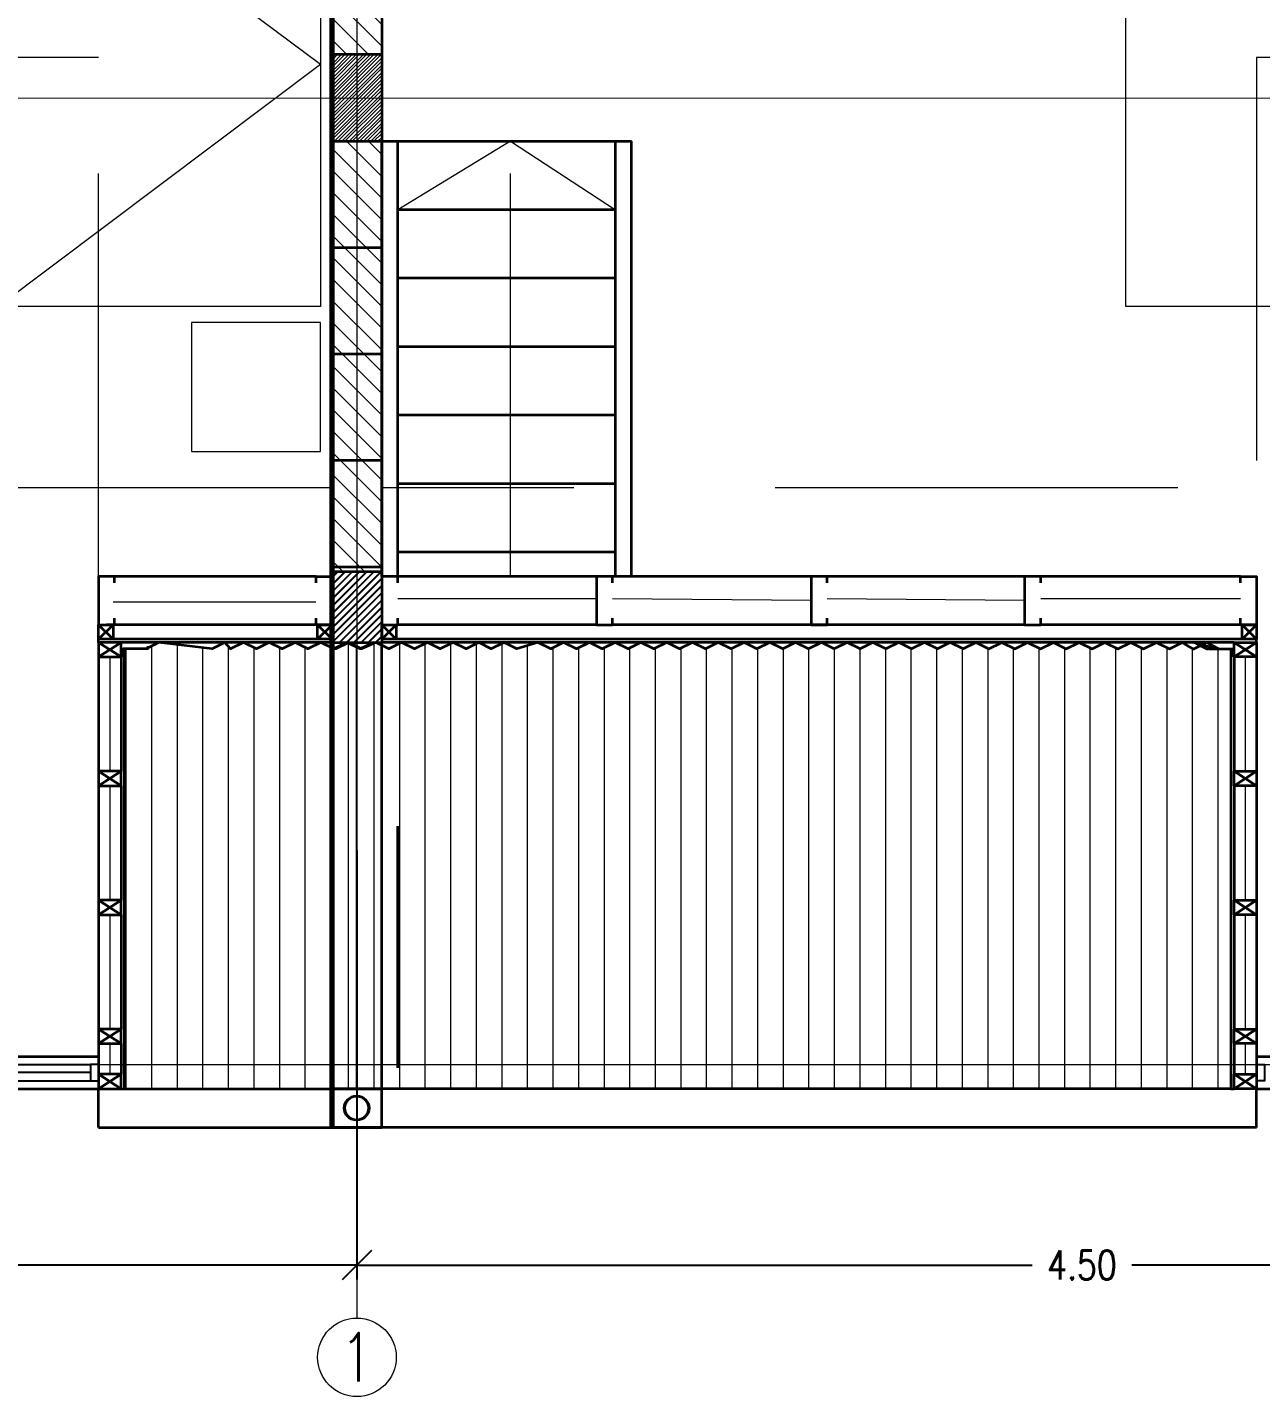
# Model space of a CAD drawing. Header units: metres. Extents: x 45 to 666, y -23 to 325.
# Drawn here: x 308.276 to 312.103, y 131.794 to 136.042 of the extents above; entities that cross this region are included whole.
import ezdxf

# ---------------------------------------------------------------- set-up
doc = ezdxf.new("R2010")
doc.units = ezdxf.units.M
doc.header["$LTSCALE"] = 5
doc.header["$MEASUREMENT"] = 0
doc.linetypes.add('HIDDEN', pattern=[0.375, 0.25, -0.125])
doc.layers.get('0').update_dxf_attribs({"color": 30})
doc.layers.get('DEFPOINTS').update_dxf_attribs({"color": 210})
for name, color, linetype, lineweight in [('A-ANNO-DIMS', 3, 'Continuous', 18), ('A-ANNO-SYMB', 3, 'Continuous', 18), ('A-ANNO-TEXT', 3, 'Continuous', 18), ('A-ELEV-MBE1', 7, 'Continuous', 35), ('A-ELEV-PATT', 8, 'Continuous', 18), ('A-FLOR-FTPT', 6, 'Continuous', 70), ('A-FLOR-LEVL', 7, 'Continuous', 35), ('A-FLOR-OVHD', 3, 'HIDDEN', 18), ('A-FURN', 8, 'Continuous', 18), ('A-GLAZ-FULL', 4, 'Continuous', 25), ('A-WALL-BATT', 8, 'BATTING', 18), ('A-WALL-FULL-EXTR', 7, 'Continuous', 35), ('A-WALL-PATT', 8, 'Continuous', 18)]:
    doc.layers.add(name, color=color, linetype=linetype, lineweight=lineweight)
doc.styles.add('E-ROMANS', font='romans.shx', dxfattribs={"width": 0.8})
doc.linetypes.add('BATTING', pattern='A,0.0001,-0.1,[134,ltypeshp.shx,S=0.1,R=0,X=-0.1,Y=0],-0.2,[134,ltypeshp.shx,S=0.1,R=180,X=0.1,Y=0],-0.1', length=0.4001)
doc.dimstyles.new('E-0050_TICK_18', dxfattribs={"dimscale": 0.001, "dimtxt": 90, "dimasz": 90, "dimexe": 45, "dimexo": 30, "dimgap": 45, "dimtad": 0, "dimzin": 0, "dimdsep": 46, "dimtxsty": 'E-ROMANS', "dimblk": 'OBLIQUE', "dimcen": 45, "dimclrd": 256, "dimclre": 256, "dimclrt": 256, "dimadec": 0, "dimazin": 0, "dimtfac": 1, "dimtmove": 1, "dimatfit": 3, "dimldrblk": 'OPEN90', "dimfxl": 1, "dimtfill": 1, "dimtolj": 1, "dimtzin": 0, "dimarcsym": 0})
pattern_1 = [(45, (144.83231, 107.65683), (-0.0112253202, 0.0112253202), [])]

# ---------------------------------------------------------------- blocks, each defined once
blk = doc.blocks.new('_Oblique')
at = {"color": 0, "linetype": 'ByBlock', "lineweight": -2}
blk.add_line((-0.5, -0.5), (0.5, 0.5), dxfattribs=at)
blk = doc.blocks.new('*D243')
at = {"layer": 'A-ANNO-DIMS', "lineweight": -2, "transparency": 16777216}
for p, q in [((309.2989, 133.4881), (309.2989, 132.1567)), ((313.7989, 133.4881), (313.7989, 132.1567)), ((309.2989, 132.2017), (311.3941, 132.2017)), ((313.7989, 132.2017), (311.7036, 132.2017))]:
    blk.add_line(p, q, dxfattribs=at)
at = {"layer": 'DEFPOINTS', "color": 0, "transparency": 16777216}
for p in [(309.2989, 133.5181), (313.7989, 133.5181), (313.7989, 132.2017)]:
    blk.add_point(p, dxfattribs=at)
at = {"layer": 'A-ANNO-DIMS', "lineweight": -2, "transparency": 16777216, "xscale": 0.09, "yscale": 0.09, "zscale": 0.09, "rotation": 180}
blk.add_blockref('_Oblique', (309.2989, 132.2017), dxfattribs=at)
at = {"layer": 'A-ANNO-DIMS', "lineweight": -2, "transparency": 16777216, "xscale": 0.09, "yscale": 0.09, "zscale": 0.09}
blk.add_blockref('_Oblique', (313.7989, 132.2017), dxfattribs=at)
at = {"layer": 'A-ANNO-DIMS', "transparency": 16777216, "insert": (311.5489, 132.2017), "char_height": 0.09, "attachment_point": 5, "style": 'E-ROMANS', "bg_fill": 3, "box_fill_scale": 1.25, "bg_fill_color": 256, "bg_fill_true_color": 13158600, "bg_fill_transparency": 0}
blk.add_mtext('\\A1;4.50', dxfattribs=at)
blk = doc.blocks.new('_Open90')
at = {"color": 0, "linetype": 'ByBlock', "lineweight": -2}
for p, q in [((-0.5, 0.5), (0, 0)), ((0, 0), (-1, 0)), ((0, 0), (-0.5, -0.5))]:
    blk.add_line(p, q, dxfattribs=at)
blk = doc.blocks.new('*D253')
at = {"layer": 'A-ANNO-DIMS', "lineweight": -2, "transparency": 16777216}
for p, q in [((304.7989, 133.4881), (304.7989, 132.1567)), ((309.2989, 133.4881), (309.2989, 132.1567)), ((304.7989, 132.2017), (306.8941, 132.2017)), ((309.2989, 132.2017), (307.2036, 132.2017))]:
    blk.add_line(p, q, dxfattribs=at)
at = {"layer": 'DEFPOINTS', "color": 0, "transparency": 16777216}
for p in [(304.7989, 133.5181), (309.2989, 133.5181), (309.2989, 132.2017)]:
    blk.add_point(p, dxfattribs=at)
at = {"layer": 'A-ANNO-DIMS', "lineweight": -2, "transparency": 16777216, "xscale": 0.09, "yscale": 0.09, "zscale": 0.09, "rotation": 180}
blk.add_blockref('_Oblique', (304.7989, 132.2017), dxfattribs=at)
at = {"layer": 'A-ANNO-DIMS', "lineweight": -2, "transparency": 16777216, "xscale": 0.09, "yscale": 0.09, "zscale": 0.09}
blk.add_blockref('_Oblique', (309.2989, 132.2017), dxfattribs=at)
at = {"layer": 'A-ANNO-DIMS', "transparency": 16777216, "insert": (307.0489, 132.2017), "char_height": 0.09, "attachment_point": 5, "style": 'E-ROMANS', "bg_fill": 3, "box_fill_scale": 1.25, "bg_fill_color": 256, "bg_fill_true_color": 13158600, "bg_fill_transparency": 0}
blk.add_mtext('\\A1;4.50', dxfattribs=at)
blk = doc.blocks.new('CAMA150X200')
for p, q in [((-1.2, 0), (-0.8, 0)), ((-1.2, -0.4), (-1.2, 0)), ((-0.8, 0), (-0.8, -0.4)), ((-0.75, -2), (-0.75, 0)), ((-0.75, 0), (0.75, 0)), ((0, 0), (-0.75, -1)), ((0, 0), (0.75, -1)), ((0.75, 0), (0.75, -2)), ((0.8, 0), (0.8, -0.4)), ((1.2, 0), (0.8, 0)), ((1.2, -0.4), (1.2, 0)), ((-0.8, -0.4), (-1.2, -0.4)), ((0.8, -0.4), (1.2, -0.4)), ((0.75, -2), (-0.75, -2))]:
    blk.add_line(p, q)

msp = doc.modelspace()

# ---------------------------------------------------------------- hatches: boundary and pattern name
at = {"layer": 'A-ELEV-PATT'}
h = msp.add_hatch(dxfattribs=at)
h.set_pattern_fill('LINE', color=256, scale=0.015, angle=135, style=0)
h.set_pattern_definition([(135, (153.83231, 107.65683), (-0.03367596, -0.03367596), [])])
h.paths.add_polyline_path([(309.3759, 137.2788), (309.2989, 137.2788), (309.2989, 136.9488), (309.3759, 136.9488)])
h.paths.add_polyline_path([(309.2989, 137.2788), (309.2219, 137.2788), (309.2219, 136.9488), (309.2989, 136.9488)])
h.paths.add_polyline_path([(309.2989, 136.9488), (309.2219, 136.9488), (309.2219, 136.6188), (309.2989, 136.6188)])
h.paths.add_polyline_path([(309.3759, 136.9488), (309.2989, 136.9488), (309.2989, 136.6188), (309.3759, 136.6188)])
h.paths.add_polyline_path([(309.3759, 136.6188), (309.2989, 136.6188), (309.2989, 136.2888), (309.3759, 136.2888)])
h.paths.add_polyline_path([(309.2989, 136.6188), (309.2219, 136.6188), (309.2219, 136.2888), (309.2989, 136.2888)])
h.paths.add_polyline_path([(309.2989, 136.2888), (309.2219, 136.2888), (309.2219, 135.9588), (309.2989, 135.9588)])
h.paths.add_polyline_path([(309.3759, 136.2888), (309.2989, 136.2888), (309.2989, 135.9588), (309.3759, 135.9588)])
h.paths.add_polyline_path([(309.3759, 135.6888), (309.2989, 135.6888), (309.2989, 135.3588), (309.3759, 135.3588)])
h.paths.add_polyline_path([(309.2989, 135.6888), (309.2219, 135.6888), (309.2219, 135.3588), (309.2989, 135.3588)])
h.paths.add_polyline_path([(309.2989, 135.3588), (309.2219, 135.3588), (309.2219, 135.0288), (309.2989, 135.0288)])
h.paths.add_polyline_path([(309.3759, 135.3588), (309.2989, 135.3588), (309.2989, 135.0288), (309.3759, 135.0288)])
h.paths.add_polyline_path([(309.3759, 135.0288), (309.2989, 135.0288), (309.2989, 134.6988), (309.3759, 134.6988)])
h.paths.add_polyline_path([(309.2989, 135.0288), (309.2219, 135.0288), (309.2219, 134.6988), (309.2989, 134.6988)])
h.paths.add_polyline_path([(309.2989, 134.6988), (309.2219, 134.6988), (309.2219, 134.3688), (309.2989, 134.3688)])
h.paths.add_polyline_path([(309.3759, 134.6988), (309.2989, 134.6988), (309.2989, 134.3688), (309.3759, 134.3688)])
h.paths.add_polyline_path([(309.3759, 134.3688), (309.2989, 134.3688), (309.2989, 134.3538), (309.3759, 134.3538)])
h.paths.add_polyline_path([(309.2989, 134.3688), (309.2219, 134.3688), (309.2219, 134.3538), (309.2989, 134.3538)])
h.paths.add_polyline_path([(309.2989, 137.2938), (309.2219, 137.2938), (309.2219, 137.2788), (309.2989, 137.2788)])
h.paths.add_polyline_path([(309.3759, 137.2938), (309.2989, 137.2938), (309.2989, 137.2788), (309.3759, 137.2788)])
h = msp.add_hatch(dxfattribs=at)
h.set_pattern_fill('LINE', color=256, scale=0.015, angle=135, style=0)
h.set_pattern_definition([(135, (153.83231, 107.65683), (-0.03367596, -0.03367596), [])])
h.paths.add_polyline_path([(309.3759, 137.2788), (309.2989, 137.2788), (309.2989, 136.9488), (309.3759, 136.9488)])
h.paths.add_polyline_path([(309.2989, 137.2788), (309.2219, 137.2788), (309.2219, 136.9488), (309.2989, 136.9488)])
h.paths.add_polyline_path([(309.2989, 136.9488), (309.2219, 136.9488), (309.2219, 136.6188), (309.2989, 136.6188)])
h.paths.add_polyline_path([(309.3759, 136.9488), (309.2989, 136.9488), (309.2989, 136.6188), (309.3759, 136.6188)])
h.paths.add_polyline_path([(309.3759, 136.6188), (309.2989, 136.6188), (309.2989, 136.2888), (309.3759, 136.2888)])
h.paths.add_polyline_path([(309.2989, 136.6188), (309.2219, 136.6188), (309.2219, 136.2888), (309.2989, 136.2888)])
h.paths.add_polyline_path([(309.2989, 136.2888), (309.2219, 136.2888), (309.2219, 135.9588), (309.2989, 135.9588)])
h.paths.add_polyline_path([(309.3759, 136.2888), (309.2989, 136.2888), (309.2989, 135.9588), (309.3759, 135.9588)])
h.paths.add_polyline_path([(309.3759, 135.6888), (309.2989, 135.6888), (309.2989, 135.3588), (309.3759, 135.3588)])
h.paths.add_polyline_path([(309.2989, 135.6888), (309.2219, 135.6888), (309.2219, 135.3588), (309.2989, 135.3588)])
h.paths.add_polyline_path([(309.2989, 135.3588), (309.2219, 135.3588), (309.2219, 135.0288), (309.2989, 135.0288)])
h.paths.add_polyline_path([(309.3759, 135.3588), (309.2989, 135.3588), (309.2989, 135.0288), (309.3759, 135.0288)])
h.paths.add_polyline_path([(309.3759, 135.0288), (309.2989, 135.0288), (309.2989, 134.6988), (309.3759, 134.6988)])
h.paths.add_polyline_path([(309.2989, 135.0288), (309.2219, 135.0288), (309.2219, 134.6988), (309.2989, 134.6988)])
h.paths.add_polyline_path([(309.2989, 134.6988), (309.2219, 134.6988), (309.2219, 134.3688), (309.2989, 134.3688)])
h.paths.add_polyline_path([(309.3759, 134.6988), (309.2989, 134.6988), (309.2989, 134.3688), (309.3759, 134.3688)])
h.paths.add_polyline_path([(309.3759, 134.3688), (309.2989, 134.3688), (309.2989, 134.3538), (309.3759, 134.3538)])
h.paths.add_polyline_path([(309.2989, 134.3688), (309.2219, 134.3688), (309.2219, 134.3538), (309.2989, 134.3538)])
h.paths.add_polyline_path([(309.2989, 137.2938), (309.2219, 137.2938), (309.2219, 137.2788), (309.2989, 137.2788)])
h.paths.add_polyline_path([(309.3759, 137.2938), (309.2989, 137.2938), (309.2989, 137.2788), (309.3759, 137.2788)])
h = msp.add_hatch(dxfattribs=at)
h.set_pattern_fill('LINE', color=256, scale=0.015, angle=135, style=0)
h.set_pattern_definition([(135, (153.83231, 107.65683), (-0.03367596, -0.03367596), [])])
h.paths.add_polyline_path([(309.3759, 137.2788), (309.2989, 137.2788), (309.2989, 136.9488), (309.3759, 136.9488)])
h.paths.add_polyline_path([(309.2989, 137.2788), (309.2219, 137.2788), (309.2219, 136.9488), (309.2989, 136.9488)])
h.paths.add_polyline_path([(309.2989, 136.9488), (309.2219, 136.9488), (309.2219, 136.6188), (309.2989, 136.6188)])
h.paths.add_polyline_path([(309.3759, 136.9488), (309.2989, 136.9488), (309.2989, 136.6188), (309.3759, 136.6188)])
h.paths.add_polyline_path([(309.3759, 136.6188), (309.2989, 136.6188), (309.2989, 136.2888), (309.3759, 136.2888)])
h.paths.add_polyline_path([(309.2989, 136.6188), (309.2219, 136.6188), (309.2219, 136.2888), (309.2989, 136.2888)])
h.paths.add_polyline_path([(309.2989, 136.2888), (309.2219, 136.2888), (309.2219, 135.9588), (309.2989, 135.9588)])
h.paths.add_polyline_path([(309.3759, 136.2888), (309.2989, 136.2888), (309.2989, 135.9588), (309.3759, 135.9588)])
h.paths.add_polyline_path([(309.3759, 135.6888), (309.2989, 135.6888), (309.2989, 135.3588), (309.3759, 135.3588)])
h.paths.add_polyline_path([(309.2989, 135.6888), (309.2219, 135.6888), (309.2219, 135.3588), (309.2989, 135.3588)])
h.paths.add_polyline_path([(309.2989, 135.3588), (309.2219, 135.3588), (309.2219, 135.0288), (309.2989, 135.0288)])
h.paths.add_polyline_path([(309.3759, 135.3588), (309.2989, 135.3588), (309.2989, 135.0288), (309.3759, 135.0288)])
h.paths.add_polyline_path([(309.3759, 135.0288), (309.2989, 135.0288), (309.2989, 134.6988), (309.3759, 134.6988)])
h.paths.add_polyline_path([(309.2989, 135.0288), (309.2219, 135.0288), (309.2219, 134.6988), (309.2989, 134.6988)])
h.paths.add_polyline_path([(309.2989, 134.6988), (309.2219, 134.6988), (309.2219, 134.3688), (309.2989, 134.3688)])
h.paths.add_polyline_path([(309.3759, 134.6988), (309.2989, 134.6988), (309.2989, 134.3688), (309.3759, 134.3688)])
h.paths.add_polyline_path([(309.3759, 134.3688), (309.2989, 134.3688), (309.2989, 134.3538), (309.3759, 134.3538)])
h.paths.add_polyline_path([(309.2989, 134.3688), (309.2219, 134.3688), (309.2219, 134.3538), (309.2989, 134.3538)])
h.paths.add_polyline_path([(309.2989, 137.2938), (309.2219, 137.2938), (309.2219, 137.2788), (309.2989, 137.2788)])
h.paths.add_polyline_path([(309.3759, 137.2938), (309.2989, 137.2938), (309.2989, 137.2788), (309.3759, 137.2788)])
at = {"layer": 'A-WALL-PATT'}
h = msp.add_hatch(dxfattribs=at)
h.set_pattern_fill('LINE', color=256, scale=0.005, angle=45, style=0)
h.set_pattern_definition(pattern_1)
h.paths.add_polyline_path([(309.2989, 135.6888), (309.3759, 135.6888), (309.3759, 135.8238), (309.2989, 135.8238)])
h.paths.add_polyline_path([(309.2989, 135.8238), (309.2219, 135.8238), (309.2219, 135.6888), (309.2989, 135.6888)])
h.paths.add_polyline_path([(309.2989, 135.9588), (309.2219, 135.9588), (309.2219, 135.8238), (309.2989, 135.8238)])
h.paths.add_polyline_path([(309.2989, 135.8238), (309.3759, 135.8238), (309.3759, 135.9588), (309.2989, 135.9588)])
h = msp.add_hatch(dxfattribs=at)
h.set_pattern_fill('LINE', color=256, scale=0.005, angle=45, style=0)
h.set_pattern_definition([(45, (149.33231, 107.65683), (-0.0112253202, 0.0112253202), [])])
h.paths.add_polyline_path([(309.2989, 135.9588), (309.2219, 135.9588), (309.2219, 135.8238), (309.2989, 135.8238)])
h.paths.add_polyline_path([(309.3759, 135.9588), (309.2989, 135.9588), (309.2989, 135.8238), (309.3759, 135.8238)])
h.paths.add_polyline_path([(309.3759, 135.8238), (309.2989, 135.8238), (309.2989, 135.6888), (309.3759, 135.6888)])
h.paths.add_polyline_path([(309.2989, 135.8238), (309.2219, 135.8238), (309.2219, 135.6888), (309.2989, 135.6888)])
h = msp.add_hatch(dxfattribs=at)
h.set_pattern_fill('LINE', color=256, scale=0.005, angle=45, style=0)
h.set_pattern_definition([(45, (149.33231, 107.65683), (-0.0112253202, 0.0112253202), [])])
h.paths.add_polyline_path([(309.2989, 135.9588), (309.2219, 135.9588), (309.2219, 135.8238), (309.2989, 135.8238)])
h.paths.add_polyline_path([(309.3759, 135.9588), (309.2989, 135.9588), (309.2989, 135.8238), (309.3759, 135.8238)])
h.paths.add_polyline_path([(309.3759, 135.8238), (309.2989, 135.8238), (309.2989, 135.6888), (309.3759, 135.6888)])
h.paths.add_polyline_path([(309.2989, 135.8238), (309.2219, 135.8238), (309.2219, 135.6888), (309.2989, 135.6888)])
h = msp.add_hatch(dxfattribs=at)
h.set_pattern_fill('LINE', color=256, scale=0.005, angle=45, style=0)
h.set_pattern_definition(pattern_1)
h.paths.add_polyline_path([(309.3759, 134.3538), (309.2989, 134.3538), (309.2989, 134.1338), (309.3759, 134.1338)])
h.paths.add_polyline_path([(309.2989, 134.3538), (309.2219, 134.3538), (309.2219, 134.1338), (309.2989, 134.1338)])
h = msp.add_hatch(dxfattribs=at)
h.set_pattern_fill('LINE', color=256, scale=0.005, angle=45, style=0)
h.set_pattern_definition([(45, (153.83231, 107.65683), (-0.0112253202, 0.0112253202), [])])
h.paths.add_polyline_path([(309.3759, 134.3538), (309.2219, 134.3538), (309.2219, 134.1338), (309.3759, 134.1338)])
h = msp.add_hatch(dxfattribs=at)
h.set_pattern_fill('LINE', color=256, scale=0.005, angle=45, style=0)
h.set_pattern_definition([(45, (153.83231, 107.65683), (-0.0112253202, 0.0112253202), [])])
h.paths.add_polyline_path([(309.3759, 134.3538), (309.2219, 134.3538), (309.2219, 134.1338), (309.3759, 134.1338)])

# ---------------------------------------------------------------- linework, layer by layer
at = {"layer": 'A-ANNO-SYMB', "ltscale": 2}
msp.add_lwpolyline([(309.2989, 139.5942), (309.2989, 132.0375)], dxfattribs=at)
at = {"layer": 'A-ANNO-SYMB'}
msp.add_lwpolyline([(303.1087, 135.8226), (315.2207, 135.8232)], dxfattribs=at)
at = {"layer": 'A-ANNO-SYMB', "linetype": 'Continuous', "ltscale": 5}
msp.add_circle((309.2989, 131.9155), 0.1219, dxfattribs=at)
at = {"layer": 'A-ELEV-MBE1'}
for p, q in [((309.1719, 134.3388), (308.5044, 134.3388)), ((309.1719, 134.3388), (308.5469, 134.3388)), ((310.7549, 134.3388), (309.3759, 134.3388)), ((311.3711, 134.3388), (310.7583, 134.3388)), ((312.0407, 134.3388), (311.4211, 134.3388))]:
    msp.add_line(p, q, dxfattribs=at)
at = {"layer": 'A-FLOR-LEVL'}
for p, q in [((309.3759, 134.3388), (309.3759, 135.6888)), ((309.3759, 135.6888), (310.1512, 135.6888)), ((309.4259, 134.3388), (309.4259, 135.6888)), ((310.1012, 134.3388), (310.1012, 135.6888)), ((310.1512, 134.3388), (310.1512, 135.6888)), ((310.1012, 135.4763), (309.4259, 135.4763)), ((310.1012, 135.2638), (309.4259, 135.2638)), ((310.1012, 135.0513), (309.4259, 135.0513)), ((310.1012, 134.8388), (309.4259, 134.8388)), ((310.1012, 134.6263), (309.4259, 134.6263)), ((310.1012, 134.4138), (309.4259, 134.4138)), ((309.1719, 134.1888), (308.5219, 134.1888)), ((309.1719, 134.1888), (308.5419, 134.1888)), ((310.0421, 134.1888), (309.4259, 134.1888)), ((310.0421, 134.1888), (309.4259, 134.1888)), ((310.7549, 134.1888), (310.0921, 134.1888)), ((311.3711, 134.1888), (310.7583, 134.1888)), ((312.0407, 134.1888), (311.4211, 134.1888))]:
    msp.add_line(p, q, dxfattribs=at)
for points in [[(308.5419, 134.1888), (308.4969, 134.1438)], [(308.4969, 134.1888), (308.5419, 134.1438)], [(309.2219, 134.1888), (309.1769, 134.1438)], [(309.1769, 134.1888), (309.2219, 134.1438)], [(309.4209, 134.1888), (309.3759, 134.1438)], [(309.3759, 134.1888), (309.4209, 134.1438)], [(309.4209, 134.1888), (309.3759, 134.1438)], [(309.3759, 134.1888), (309.4209, 134.1438)], [(312.0909, 134.1888), (312.0459, 134.1438)], [(312.0459, 134.1888), (312.0909, 134.1438)], [(308.5669, 134.1338), (308.4969, 134.0888)], [(308.4969, 134.1338), (308.5669, 134.0888)], [(312.0209, 134.1338), (312.0909, 134.0888)], [(312.0909, 134.1338), (312.0209, 134.0888)], [(308.4969, 134.0888), (308.4969, 133.7338)], [(308.5669, 134.0888), (308.5669, 133.7338)], [(312.0209, 134.0888), (312.0209, 133.7338)], [(312.0909, 134.0888), (312.0909, 133.7338)], [(308.5669, 133.7338), (308.4969, 133.6888)], [(308.4969, 133.7338), (308.5669, 133.6888)], [(312.0209, 133.7338), (312.0909, 133.6888)], [(312.0909, 133.7338), (312.0209, 133.6888)]]:
    msp.add_lwpolyline(points, dxfattribs=at)
at = {"layer": 'A-FLOR-OVHD'}
for points in [[(308.4969, 134.3388), (308.4969, 135.9484), (307.5909, 135.9484), (307.5909, 134.3388), (307.5909, 134.3388)], [(312.9969, 134.3388), (312.9969, 135.9484), (312.0909, 135.9484), (312.0909, 134.3388), (312.0909, 134.3388)], [(309.7759, 135.6888), (309.4259, 135.4763)], [(309.7759, 134.3388), (309.7759, 134.3388), (309.7759, 135.6888)], [(309.7759, 135.6888), (310.1012, 135.4763)], [(309.2219, 134.6138), (304.8759, 134.6138)], [(313.7219, 134.6138), (309.3759, 134.6138)]]:
    msp.add_lwpolyline(points, dxfattribs=at)
at = {"layer": 'A-WALL-BATT', "ltscale": 0.018}
for p, q in [((309.1717, 134.2588), (308.5428, 134.2588)), ((310.0421, 134.2688), (309.4259, 134.2688)), ((310.0421, 134.2688), (309.4259, 134.2688)), ((310.7083, 134.2638), (310.0921, 134.2688)), ((311.3711, 134.2638), (310.7583, 134.2688)), ((312.0407, 134.2688), (311.4211, 134.2688))]:
    msp.add_line(p, q, dxfattribs=at)
for points in [[(308.5319, 134.0888), (308.5319, 133.7338)], [(312.0559, 134.0888), (312.0559, 133.7338)]]:
    msp.add_lwpolyline(points, dxfattribs=at)
at = {"layer": 'A-WALL-FULL-EXTR'}
for p, q in [((309.2219, 134.3538), (309.3759, 134.3538)), ((309.2219, 134.3538), (309.3759, 134.3538)), ((309.2219, 134.3538), (309.3759, 134.3538)), ((309.2219, 134.1438), (308.4969, 134.1438)), ((308.4969, 134.1338), (308.4969, 134.1438)), ((309.2219, 134.1338), (308.4969, 134.1338)), ((312.0459, 134.1438), (309.3759, 134.1438)), ((312.0459, 134.1438), (309.3759, 134.1438)), ((312.0209, 134.1338), (309.3759, 134.1338)), ((312.0209, 134.1338), (309.3759, 134.1338)), ((312.0909, 134.1338), (312.0909, 134.1438))]:
    msp.add_line(p, q, dxfattribs=at)
for points in [[(309.2219, 134.1338), (309.2219, 137.5138), (309.3759, 137.5138), (309.3759, 134.1338)], [(309.2219, 134.1338), (309.2219, 137.5138), (309.3759, 137.5138), (309.3759, 134.1338)], [(309.2219, 134.1338), (309.2219, 137.5138), (309.3759, 137.5138), (309.3759, 134.1338)], [(309.2219, 135.9588), (309.3759, 135.9588)], [(309.2219, 135.9588), (309.3759, 135.9588)], [(309.2219, 135.9588), (309.3759, 135.9588)], [(309.2219, 135.6888), (309.3759, 135.6888)], [(309.2219, 135.6888), (309.3759, 135.6888)], [(309.2219, 135.6888), (309.3759, 135.6888)], [(309.2219, 135.3588), (309.3759, 135.3588)], [(309.2219, 135.3588), (309.3759, 135.3588)], [(309.2219, 135.3588), (309.3759, 135.3588)], [(309.2219, 135.0288), (309.3759, 135.0288)], [(309.2219, 135.0288), (309.3759, 135.0288)], [(309.2219, 135.0288), (309.3759, 135.0288)], [(309.2219, 134.6988), (309.3759, 134.6988)], [(309.2219, 134.6988), (309.3759, 134.6988)], [(309.2219, 134.6988), (309.3759, 134.6988)], [(309.2219, 134.3688), (309.3759, 134.3688)], [(309.2219, 134.3688), (309.3759, 134.3688)], [(309.2219, 134.3688), (309.3759, 134.3688)], [(308.5469, 134.3188), (308.5469, 134.3388), (308.4969, 134.3388), (308.4969, 134.1888), (308.5469, 134.1888), (308.5469, 134.2088)], [(309.1719, 134.3188), (309.1719, 134.3388), (309.2219, 134.3388), (309.2219, 134.1888), (309.1719, 134.1888), (309.1719, 134.2088)], [(309.1719, 134.3188), (309.1719, 134.3388), (309.2219, 134.3388), (309.2219, 134.1888), (309.1719, 134.1888), (309.1719, 134.2088)], [(309.4259, 134.3188), (309.4259, 134.3388), (309.3759, 134.3388), (309.3759, 134.1888), (309.4259, 134.1888), (309.4259, 134.2088)], [(309.4259, 134.3188), (309.4259, 134.3388), (309.3759, 134.3388), (309.3759, 134.1888), (309.4259, 134.1888), (309.4259, 134.2088)], [(310.0921, 134.3188), (310.0921, 134.3388), (310.0421, 134.3388), (310.0421, 134.1888), (310.0921, 134.1888), (310.0921, 134.2088)], [(310.7583, 134.3188), (310.7583, 134.3388), (310.7083, 134.3388), (310.7083, 134.1888), (310.7583, 134.1888), (310.7583, 134.2088)], [(311.4211, 134.3188), (311.4211, 134.3388), (311.3711, 134.3388), (311.3711, 134.1888), (311.4211, 134.1888), (311.4211, 134.2088)], [(312.0409, 134.3188), (312.0409, 134.3388), (312.0909, 134.3388), (312.0909, 134.1888), (312.0409, 134.1888), (312.0409, 134.2088)], [(308.4969, 134.1888), (308.5419, 134.1888), (308.5419, 134.1438), (308.4969, 134.1438), (308.4969, 134.1888)], [(309.1769, 134.1888), (309.2219, 134.1888), (309.2219, 134.1438), (309.1769, 134.1438), (309.1769, 134.1888)], [(309.3759, 134.1888), (309.4209, 134.1888), (309.4209, 134.1438), (309.3759, 134.1438), (309.3759, 134.1888)], [(309.3759, 134.1888), (309.4209, 134.1888), (309.4209, 134.1438), (309.3759, 134.1438), (309.3759, 134.1888)], [(312.0459, 134.1888), (312.0909, 134.1888), (312.0909, 134.1438), (312.0459, 134.1438), (312.0459, 134.1888)], [(308.5669, 134.1338), (308.4969, 134.1338), (308.4969, 134.0888), (308.5669, 134.0888), (308.5669, 134.1338)], [(309.3509, 134.1338), (309.3089, 134.1138), (309.2669, 134.1338), (309.2269, 134.1138), (309.1869, 134.1338), (309.1469, 134.1138), (309.1069, 134.1338), (309.0669, 134.1138), (309.0269, 134.1338), (308.9869, 134.1138), (308.9469, 134.1338), (308.9069, 134.1138), (308.8894, 134.1338), (308.8494, 134.1138), (308.6844, 134.1338), (308.6444, 134.1138)], [(309.2219, 134.1338), (309.3759, 134.1338)], [(309.2219, 134.1338), (309.3759, 134.1338)], [(311.2204, 134.1338), (311.1804, 134.1138), (311.1404, 134.1338), (311.1004, 134.1138), (311.0604, 134.1338), (311.0204, 134.1138), (310.9804, 134.1338), (310.9404, 134.1138), (310.9004, 134.1338), (310.8604, 134.1138), (310.8204, 134.1338), (310.7804, 134.1138), (310.7404, 134.1338), (310.7004, 134.1138), (310.6604, 134.1338), (310.6204, 134.1138), (310.5804, 134.1338), (310.5404, 134.1138), (310.5004, 134.1338), (310.4604, 134.1138), (310.4204, 134.1338), (310.3804, 134.1138), (310.3404, 134.1338), (310.3004, 134.1138), (310.2604, 134.1338), (310.2204, 134.1138), (310.1804, 134.1338), (310.1404, 134.1138), (310.1004, 134.1338), (310.0604, 134.1138), (310.0204, 134.1338), (309.9804, 134.1138), (309.9404, 134.1338), (309.9004, 134.1138), (309.8604, 134.1338), (309.7954, 134.1138), (309.7554, 134.1338), (309.7154, 134.1138), (309.6774, 134.1338), (309.6374, 134.1138), (309.5974, 134.1338), (309.5574, 134.1138), (309.5174, 134.1338), (309.4774, 134.1138), (309.4374, 134.1338), (309.3974, 134.1138), (309.3574, 134.1338), (309.3134, 134.1138), (309.2734, 134.1338), (309.2334, 134.1138), (309.2219, 134.1196)], [(309.2219, 134.1338), (309.3759, 134.1338)], [(311.2204, 134.1338), (311.1804, 134.1138), (311.1404, 134.1338), (311.1004, 134.1138), (311.0604, 134.1338), (311.0204, 134.1138), (310.9804, 134.1338), (310.9404, 134.1138), (310.9004, 134.1338), (310.8604, 134.1138), (310.8204, 134.1338), (310.7804, 134.1138), (310.7404, 134.1338), (310.7004, 134.1138), (310.6604, 134.1338), (310.6204, 134.1138), (310.5804, 134.1338), (310.5404, 134.1138), (310.5004, 134.1338), (310.4604, 134.1138), (310.4204, 134.1338), (310.3804, 134.1138), (310.3404, 134.1338), (310.3004, 134.1138), (310.2604, 134.1338), (310.2204, 134.1138), (310.1804, 134.1338), (310.1404, 134.1138), (310.1004, 134.1338), (310.0604, 134.1138), (310.0204, 134.1338), (309.9804, 134.1138), (309.9404, 134.1338), (309.9004, 134.1138), (309.8604, 134.1338), (309.7954, 134.1138), (309.7554, 134.1338), (309.7154, 134.1138), (309.6774, 134.1338), (309.6374, 134.1138), (309.5974, 134.1338), (309.5574, 134.1138), (309.5174, 134.1338), (309.4774, 134.1138), (309.4374, 134.1338), (309.3974, 134.1138), (309.3574, 134.1338), (309.3134, 134.1138), (309.2734, 134.1338), (309.2334, 134.1138), (309.2219, 134.1196)], [(311.2204, 134.1338), (311.2604, 134.1138), (311.3004, 134.1338), (311.3404, 134.1138), (311.3804, 134.1338), (311.4204, 134.1138), (311.4604, 134.1338), (311.5004, 134.1138), (311.5404, 134.1338), (311.5804, 134.1138), (311.6204, 134.1338), (311.6604, 134.1138), (311.7004, 134.1338), (311.7404, 134.1138), (311.7804, 134.1338), (311.8204, 134.1138), (311.8604, 134.1338), (311.8758, 134.1242)], [(311.9427, 134.1159), (311.9372, 134.1131), (311.8972, 134.1331), (311.9751, 134.1131), (311.9351, 134.1331), (311.8951, 134.1131), (311.8758, 134.1242)], [(312.0209, 134.1338), (312.0909, 134.1338), (312.0909, 134.0888), (312.0209, 134.0888), (312.0209, 134.1338)], [(308.6504, 134.1225), (308.6504, 134.1138), (308.5735, 134.1138), (308.5735, 134.0888)], [(311.9427, 134.1225), (311.9427, 134.1138), (312.0196, 134.1138), (312.0196, 134.0888)], [(308.5669, 133.7338), (308.4969, 133.7338), (308.4969, 133.6888), (308.5669, 133.6888), (308.5669, 133.7338)], [(312.0209, 133.7338), (312.0909, 133.7338), (312.0909, 133.6888), (312.0209, 133.6888), (312.0209, 133.7338)]]:
    msp.add_lwpolyline(points, dxfattribs=at)

# ---------------------------------------------------------------- block references
at = {"layer": 'A-FURN', "rotation": 270}
for p in [(309.1854, 135.9265), (313.6854, 135.9265)]:
    msp.add_blockref('CAMA150X200', p, dxfattribs=at)

# ---------------------------------------------------------------- texts
at = {"layer": 'A-ANNO-TEXT', "ltscale": 5, "insert": (309.2989, 131.9155), "char_height": 0.15, "attachment_point": 5, "style": 'E-ROMANS'}
msp.add_mtext('1', dxfattribs=at)

# ---------------------------------------------------------------- next in the draw order: dimensions: what is measured, and where the dimension line sits
at = {"layer": 'A-ANNO-DIMS'}
dim = msp.add_linear_dim(base=(313.7989, 132.2017), p1=(309.2989, 133.5181), p2=(313.7989, 133.5181), dimstyle='E-0050_TICK_18', dxfattribs=at)
dim.commit()
dim.dimension.update_dxf_attribs({"geometry": '*D243', "text_midpoint": (311.5489, 132.2017)})

# ---------------------------------------------------------------- next in the draw order: linework, layer by layer
at = {"layer": 'A-FLOR-LEVL'}
for p, q in [((309.3759, 132.7488), (309.3759, 134.1338)), ((309.4259, 132.8138), (309.4259, 133.5638)), ((312.0209, 133.2888), (312.0209, 132.9338)), ((312.0909, 133.2888), (312.0909, 132.9338)), ((312.0209, 132.8888), (312.0209, 132.7938)), ((312.0909, 132.8888), (312.0909, 132.7938)), ((309.3759, 132.6288), (309.3759, 132.7488)), ((312.0909, 132.6288), (312.0909, 132.7488))]:
    msp.add_line(p, q, dxfattribs=at)
for points in [[(312.0209, 133.6888), (312.0209, 133.3338)], [(312.0909, 133.6888), (312.0909, 133.3338)], [(312.0209, 133.3338), (312.0909, 133.2888)], [(312.0909, 133.3338), (312.0209, 133.2888)], [(312.0209, 132.9338), (312.0909, 132.8888)], [(312.0909, 132.9338), (312.0209, 132.8888)], [(312.0909, 132.8488), (312.9969, 132.8488)], [(312.0209, 132.7938), (312.0909, 132.7488)], [(312.0909, 132.7938), (312.0209, 132.7488)], [(312.0909, 132.7488), (312.9969, 132.7488)]]:
    msp.add_lwpolyline(points, dxfattribs=at)
at = {"layer": 'A-GLAZ-FULL'}
msp.add_lwpolyline([(312.0909, 132.8238), (312.1159, 132.8238), (312.1159, 132.7738), (312.0909, 132.7738)], dxfattribs=at)
at = {"layer": 'A-WALL-BATT', "ltscale": 0.018}
for p, q in [((312.0559, 133.2888), (312.0559, 132.9338)), ((312.0559, 132.8888), (312.0559, 132.7938))]:
    msp.add_line(p, q, dxfattribs=at)
msp.add_lwpolyline([(312.0559, 133.6888), (312.0559, 133.3338)], dxfattribs=at)
at = {"layer": 'A-WALL-FULL-EXTR'}
msp.add_line((312.0109, 132.7488), (312.0209, 132.7488), dxfattribs=at)
for points in [[(312.0109, 134.1138), (312.0109, 132.7488)], [(312.0209, 133.3338), (312.0909, 133.3338), (312.0909, 133.2888), (312.0209, 133.2888), (312.0209, 133.3338)], [(312.0209, 132.9338), (312.0909, 132.9338), (312.0909, 132.8888), (312.0209, 132.8888), (312.0209, 132.9338)], [(312.0209, 132.7938), (312.0909, 132.7938), (312.0909, 132.7488), (312.0209, 132.7488), (312.0209, 132.7938)]]:
    msp.add_lwpolyline(points, dxfattribs=at)

# ---------------------------------------------------------------- next in the draw order: dimensions: what is measured, and where the dimension line sits
at = {"layer": 'A-ANNO-DIMS'}
dim = msp.add_linear_dim(base=(309.2989, 132.2017), p1=(304.7989, 133.5181), p2=(309.2989, 133.5181), dimstyle='E-0050_TICK_18', dxfattribs=at)
dim.commit()
dim.dimension.update_dxf_attribs({"geometry": '*D253', "text_midpoint": (307.0489, 132.2017)})

# ---------------------------------------------------------------- next in the draw order: hatches: boundary and pattern name
at = {"layer": 'A-ELEV-PATT'}
h = msp.add_hatch(dxfattribs=at)
h.set_pattern_fill('LINE', color=256, scale=0.025, angle=90, style=0)
h.set_pattern_definition([(90, (144.83231, 107.65683), (-0.079375, 2e-16), [])])
h.paths.add_polyline_path([(308.5769, 132.7488), (309.3759, 132.7488), (309.3759, 134.1338), (309.3509, 134.1338), (309.3089, 134.1138), (309.2669, 134.1338), (309.2269, 134.1138), (309.1869, 134.1338), (309.1469, 134.1138), (309.1069, 134.1338), (309.0669, 134.1138), (309.0269, 134.1338), (308.9869, 134.1138), (308.9469, 134.1338), (308.9069, 134.1138), (308.8894, 134.1338), (308.8494, 134.1138), (308.6844, 134.1338), (308.6504, 134.1168), (308.6504, 134.1138), (308.5769, 134.1138)])
h.paths.add_polyline_path([(304.7219, 134.1196), (304.7219, 132.7488), (307.5109, 132.7488), (307.5109, 134.104), (307.4725, 134.1138), (307.4385, 134.1138), (307.4147, 134.1019), (307.3597, 134.1334), (307.3204, 134.1138), (307.2804, 134.1338), (307.2404, 134.1138), (307.2004, 134.1338), (307.1604, 134.1138), (307.1204, 134.1338), (307.0804, 134.1138), (307.0404, 134.1338), (307.0004, 134.1138), (306.9604, 134.1338), (306.9204, 134.1138), (306.8804, 134.1338), (306.8404, 134.1138), (306.8004, 134.1338), (306.7604, 134.1138), (306.7204, 134.1338), (306.6804, 134.1138), (306.6404, 134.1338), (306.6004, 134.1138), (306.5604, 134.1338), (306.5204, 134.1138), (306.4804, 134.1338), (306.4404, 134.1138), (306.4004, 134.1338), (306.3604, 134.1138), (306.3204, 134.1338), (306.2804, 134.1138), (306.2404, 134.1338), (306.2004, 134.1138), (306.1604, 134.1338), (306.1204, 134.1138), (306.0804, 134.1338), (306.0404, 134.1138), (306.0004, 134.1338), (305.9604, 134.1138), (305.9204, 134.1338), (305.8804, 134.1138), (305.8404, 134.1338), (305.8004, 134.1138), (305.7604, 134.1338), (305.7204, 134.1138), (305.6804, 134.1338), (305.6404, 134.1138), (305.6004, 134.1338), (305.5604, 134.1138), (305.5204, 134.1338), (305.4804, 134.1138), (305.4404, 134.1338), (305.4004, 134.1138), (305.3604, 134.1338), (305.2954, 134.1138), (305.2554, 134.1338), (305.2154, 134.1138), (305.1774, 134.1338), (305.1374, 134.1138), (305.0974, 134.1338), (305.0574, 134.1138), (305.0174, 134.1338), (304.9774, 134.1138), (304.9374, 134.1338), (304.8974, 134.1138), (304.8574, 134.1338), (304.8134, 134.1138), (304.7734, 134.1338), (304.7334, 134.1138)])
h = msp.add_hatch(dxfattribs=at)
h.set_pattern_fill('LINE', color=256, scale=0.025, angle=90, style=0)
h.set_pattern_definition([(90, (149.33231, 107.65683), (-0.079375, 2e-16), [])])
h.paths.add_polyline_path([(313.0769, 132.7488), (313.8759, 132.7488), (313.8759, 134.1338), (313.8509, 134.1338), (313.8089, 134.1138), (313.7669, 134.1338), (313.7269, 134.1138), (313.6869, 134.1338), (313.6469, 134.1138), (313.6069, 134.1338), (313.5669, 134.1138), (313.5269, 134.1338), (313.4869, 134.1138), (313.4469, 134.1338), (313.4069, 134.1138), (313.3894, 134.1338), (313.3494, 134.1138), (313.1844, 134.1338), (313.1504, 134.1168), (313.1504, 134.1138), (313.0769, 134.1138)])
h.paths.add_polyline_path([(309.2219, 134.1196), (309.2219, 132.7488), (312.0109, 132.7488), (312.0109, 134.104), (311.9725, 134.1138), (311.9385, 134.1138), (311.9147, 134.1019), (311.8597, 134.1334), (311.8204, 134.1138), (311.7804, 134.1338), (311.7404, 134.1138), (311.7004, 134.1338), (311.6604, 134.1138), (311.6204, 134.1338), (311.5804, 134.1138), (311.5404, 134.1338), (311.5004, 134.1138), (311.4604, 134.1338), (311.4204, 134.1138), (311.3804, 134.1338), (311.3404, 134.1138), (311.3004, 134.1338), (311.2604, 134.1138), (311.2204, 134.1338), (311.1804, 134.1138), (311.1404, 134.1338), (311.1004, 134.1138), (311.0604, 134.1338), (311.0204, 134.1138), (310.9804, 134.1338), (310.9404, 134.1138), (310.9004, 134.1338), (310.8604, 134.1138), (310.8204, 134.1338), (310.7804, 134.1138), (310.7404, 134.1338), (310.7004, 134.1138), (310.6604, 134.1338), (310.6204, 134.1138), (310.5804, 134.1338), (310.5404, 134.1138), (310.5004, 134.1338), (310.4604, 134.1138), (310.4204, 134.1338), (310.3804, 134.1138), (310.3404, 134.1338), (310.3004, 134.1138), (310.2604, 134.1338), (310.2204, 134.1138), (310.1804, 134.1338), (310.1404, 134.1138), (310.1004, 134.1338), (310.0604, 134.1138), (310.0204, 134.1338), (309.9804, 134.1138), (309.9404, 134.1338), (309.9004, 134.1138), (309.8604, 134.1338), (309.7954, 134.1138), (309.7554, 134.1338), (309.7154, 134.1138), (309.6774, 134.1338), (309.6374, 134.1138), (309.5974, 134.1338), (309.5574, 134.1138), (309.5174, 134.1338), (309.4774, 134.1138), (309.4374, 134.1338), (309.3974, 134.1138), (309.3574, 134.1338), (309.3134, 134.1138), (309.2734, 134.1338), (309.2334, 134.1138)])

# ---------------------------------------------------------------- next in the draw order: linework, layer by layer
at = {"layer": 'A-ANNO-SYMB'}
msp.add_lwpolyline([(303.1087, 132.8238), (314.8003, 132.8238)], dxfattribs=at)
at = {"layer": 'A-FLOR-FTPT'}
msp.add_line((309.2219, 132.6288), (309.2219, 139.0188), dxfattribs=at)
at = {"layer": 'A-FLOR-LEVL'}
for p, q in [((308.4969, 133.2888), (308.4969, 132.9338)), ((308.5669, 133.2888), (308.5669, 132.9338)), ((308.4969, 132.8888), (308.4969, 132.7938)), ((308.5669, 132.8888), (308.5669, 132.7938)), ((308.4969, 132.6288), (308.4969, 132.7488)), ((308.5769, 132.7488), (309.3759, 132.7488)), ((312.0109, 132.7488), (309.2219, 132.7488)), ((312.0109, 132.7488), (309.2219, 132.7488)), ((308.4969, 132.6288), (309.3759, 132.6288)), ((312.0909, 132.6288), (309.2219, 132.6288)), ((312.0909, 132.6288), (309.2219, 132.6288))]:
    msp.add_line(p, q, dxfattribs=at)
for points in [[(308.4969, 133.6888), (308.4969, 133.3338)], [(308.5669, 133.6888), (308.5669, 133.3338)], [(308.5669, 133.3338), (308.4969, 133.2888)], [(308.4969, 133.3338), (308.5669, 133.2888)], [(308.5669, 132.9338), (308.4969, 132.8888)], [(308.4969, 132.9338), (308.5669, 132.8888)], [(307.5909, 132.8488), (308.4969, 132.8488)], [(308.5669, 132.7938), (308.4969, 132.7488)], [(308.4969, 132.7938), (308.5669, 132.7488)], [(307.5909, 132.7488), (308.4969, 132.7488)]]:
    msp.add_lwpolyline(points, dxfattribs=at)
for centre in [(309.2969, 132.6888), (309.2969, 132.6888), (309.2989, 132.6888)]:
    msp.add_circle(centre, 0.0375, dxfattribs=at)
at = {"layer": 'A-GLAZ-FULL'}
for p, q in [((307.6159, 132.8238), (308.4719, 132.8238)), ((308.4719, 132.7988), (307.6159, 132.7988)), ((307.6159, 132.7738), (308.4719, 132.7738))]:
    msp.add_line(p, q, dxfattribs=at)
msp.add_lwpolyline([(308.4969, 132.8238), (308.4719, 132.8238), (308.4719, 132.7738), (308.4969, 132.7738)], dxfattribs=at)
at = {"layer": 'A-WALL-BATT', "ltscale": 0.018}
for p, q in [((308.5319, 133.2888), (308.5319, 132.9338)), ((308.5319, 132.8888), (308.5319, 132.7938))]:
    msp.add_line(p, q, dxfattribs=at)
msp.add_lwpolyline([(308.5319, 133.6888), (308.5319, 133.3338)], dxfattribs=at)
at = {"layer": 'A-WALL-FULL-EXTR'}
for points in [[(308.5769, 134.1138), (308.5769, 132.7488)], [(308.5669, 133.3338), (308.4969, 133.3338), (308.4969, 133.2888), (308.5669, 133.2888), (308.5669, 133.3338)], [(308.5669, 132.9338), (308.4969, 132.9338), (308.4969, 132.8888), (308.5669, 132.8888), (308.5669, 132.9338)], [(308.5669, 132.7938), (308.4969, 132.7938), (308.4969, 132.7488), (308.5669, 132.7488), (308.5669, 132.7938)], [(308.4969, 132.7488), (308.5769, 132.7488)]]:
    msp.add_lwpolyline(points, dxfattribs=at)

doc.saveas('drawing.dxf')
